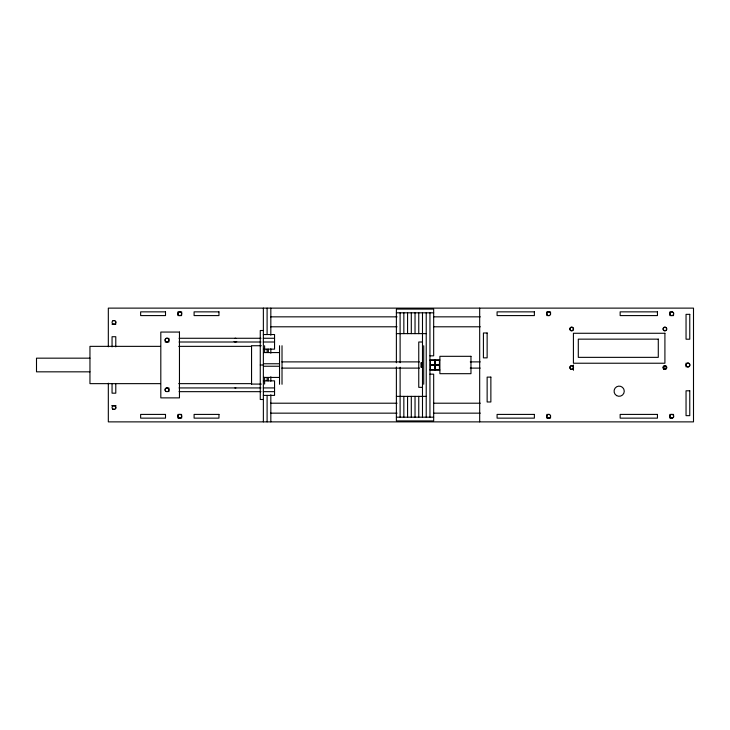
<?xml version="1.0" encoding="UTF-8"?>
<svg xmlns="http://www.w3.org/2000/svg" width="730" height="730" viewBox="0 0 730 730"><rect width="100%" height="100%" fill="white"/><g stroke="black" fill="none" stroke-linecap="round" stroke-linejoin="round"><path stroke-width="1.09" d="M430.399 360.027L430.399 369.973M435.372 360.027L434.469 365.173L435.372 369.973M434.469 360.027L435.372 365.173L434.469 369.973M439.442 369.973L439.442 360.027M178.868 311.856L180.739 311.856M549.608 311.856L546.816 311.856L546.816 314.657M670.815 311.856L672.677 311.856M396.381 312.814L433.675 312.814M181.67 315.588L177.938 315.588L177.938 311.856M546.816 315.588L549.608 315.588M673.608 315.588L669.885 315.588L669.885 311.856M270.52 316.847L397.074 316.847M433.556 316.847L480.303 316.847M112.986 320.561L114.847 320.561M112.055 324.284L115.787 324.284M270.52 326.794L397.074 326.794M433.556 326.794L480.303 326.794M263.366 330.507L260.263 330.507L260.263 399.493L263.366 399.493M396.381 333.628L426.22 333.628M263.366 334.541L274.553 334.541L274.553 349.15L263.366 349.15M166.093 338.273L167.964 338.273M179.042 338.273L260.993 338.273M263.256 338.273L274.553 338.273M165.162 342.005L168.895 342.005L168.895 338.273M179.042 342.005L260.993 342.005M263.256 342.005L274.553 342.005M422.488 342.005L418.755 342.005L418.755 387.338L422.488 387.338M261.349 345.728L251.558 345.728L251.558 384.272M160.518 346.358L89.954 346.358L89.954 383.642L160.518 383.642M178.722 346.358L251.558 346.358M263.658 352.572L279.526 352.572M429.943 355.838L433.675 355.838L433.675 309.082L396.381 309.082L396.381 362.755M89.954 358.165L36.5 358.165L36.5 371.835L89.954 371.835M429.943 360.027L439.889 360.027M430.399 360.2L434.469 360.2M435.372 360.2L439.442 360.2M281.88 361.888L419.431 361.888M470.248 361.888L480.212 361.888M686.976 363.138L688.837 363.138M263.658 363.759L279.526 363.759M430.399 364.827L434.469 364.827M435.372 364.827L439.442 364.827M260.263 365L263.366 365M430.399 365.173L434.469 365.173M435.372 365.173L439.442 365.173M263.658 366.241L279.526 366.241M686.976 366.862L688.837 366.862M281.88 368.112L419.431 368.112M470.248 368.112L480.212 368.112M430.399 369.8L434.469 369.8M435.372 369.8L439.442 369.8M429.943 369.973L439.889 369.973M429.943 374.161L433.675 374.161L433.675 420.918L396.381 420.918L396.381 366.989M263.658 377.428L279.526 377.428M263.366 380.85L274.553 380.85L274.553 395.395L263.366 395.395M178.722 383.642L251.558 383.642M251.558 384.08L261.349 384.08M166.093 387.931L167.964 387.931M179.042 387.931L260.993 387.931M263.256 387.931L274.553 387.931M179.042 391.663L260.993 391.663M263.256 391.663L274.553 391.663M396.381 396.372L426.22 396.372M270.52 403.206L397.074 403.206M433.556 403.206L480.303 403.206M112.055 405.606L115.787 405.606M112.055 405.716L115.787 405.716M112.986 409.439L114.847 409.439M270.52 413.153L397.074 413.153M433.556 413.153L480.303 413.153M181.67 414.412L177.938 414.412L177.938 418.144M546.816 414.412L549.608 414.412M673.608 414.412L669.885 414.412L669.885 418.144M396.381 417.186L433.675 417.186M178.868 418.144L180.739 418.144M549.608 418.144L546.816 418.144L546.816 415.343M670.815 418.144L672.677 418.144M689.768 364.069L689.768 365.931M686.045 363.138L686.045 366.862M673.608 312.787L673.608 314.657M673.608 415.343L673.608 417.213M664.911 365.657L664.911 369.38M573.415 365.064L573.415 370.265M550.539 311.856L550.539 314.657M550.539 415.343L550.539 418.144M479.683 308.124L479.683 421.876M434.916 360.027L434.916 369.973M429.943 312.814L429.943 417.186M426.22 312.814L426.22 417.186M423.728 345.728L423.728 384.272M422.488 312.814L422.488 417.186M418.755 312.814L418.755 333.628M418.755 396.372L418.755 417.186M415.032 312.814L415.032 333.628M415.032 396.372L415.032 417.186M411.3 312.814L411.3 333.628M411.3 396.372L411.3 417.186M407.568 312.814L407.568 333.628M407.568 396.372L407.568 417.186M403.845 312.814L403.845 333.628M403.845 396.372L403.845 417.186M400.113 312.814L400.113 362.755M400.113 367.245L400.113 417.186M282.017 345.728L282.017 384.272M279.526 345.728L279.526 384.272M270.83 308.124L270.83 335.252M270.83 348.776L270.83 353.256M270.83 376.744L270.83 381.224M270.83 394.748L270.83 421.876M268.339 349.15L268.339 352.544M268.339 377.456L268.339 380.85M267.098 308.124L267.098 334.541M267.098 349.15L267.098 352.544M267.098 377.456L267.098 380.85M267.098 395.395L267.098 421.876M264.616 345.728L264.616 352.499M264.616 377.31L264.616 384.08M263.366 308.124L263.366 421.876M181.67 311.856L181.67 314.657M181.67 415.343L181.67 418.144M168.895 387.931L168.895 391.663M165.162 339.204L165.162 341.074M165.162 388.871L165.162 390.732M115.787 321.492L115.787 323.353M115.787 346.878L115.787 336.722L112.055 336.722L112.055 346.878M115.787 384.144L115.787 393.178L112.055 393.178L112.055 384.144M115.787 406.647L115.787 408.508M108.323 346.805L108.323 308.124L693.5 308.124L693.5 421.876L108.323 421.876L108.323 383.195M234.914 387.995A1.861 1.861 0 0 1 235.881 387.995M236.721 341.457A1.861 1.861 0 0 1 234.084 341.457M234.914 338.337A1.861 1.861 0 0 1 235.881 338.337M421.356 366.332L421.246 367.482L421.246 362.518L421.356 366.332M573.543 367.518L573.287 368.449A1.861 1.861 0 0 1 570.477 368.951A1.861 1.861 0 0 1 570.477 366.095A1.861 1.861 0 0 1 573.287 366.588L573.543 367.518M165.509 311.856L140.644 311.856L140.644 315.588L165.509 315.588L165.509 311.856M218.964 311.856L194.098 311.856L194.098 315.588L218.964 315.588L218.964 311.856M534.378 311.856L497.084 311.856L497.084 315.588L534.378 315.588L534.378 311.856M657.447 311.856L620.153 311.856L620.153 315.588L657.447 315.588L657.447 311.856M689.768 314.347L686.045 314.347L686.045 339.204L689.768 339.204L689.768 314.347M179.461 332.059L160.81 332.059L160.81 397.877L179.461 397.877L179.461 332.059M487.138 332.99L483.415 332.99L483.415 357.855L487.138 357.855L487.138 332.99M664.911 333.272L573.415 333.272L573.415 363.23L664.911 363.23L664.911 333.272M658.287 339.149L578.297 339.149L578.297 357.353L658.287 357.353L658.287 339.149M470.969 356.313L439.889 356.313L439.889 373.687L470.969 373.687L470.969 356.313M490.87 377.118L487.138 377.118L487.138 401.984L490.87 401.984L490.87 377.118M689.768 390.796L686.045 390.796L686.045 415.653L689.768 415.653L689.768 390.796M165.509 414.412L140.644 414.412L140.644 418.144L165.509 418.144L165.509 414.412M218.964 414.412L194.098 414.412L194.098 418.144L218.964 418.144L218.964 414.412M534.378 414.412L497.084 414.412L497.084 418.144L534.378 418.144L534.378 414.412M657.447 414.412L620.153 414.412L620.153 418.144L657.447 418.144L657.447 414.412M663.971 369.134A1.861 1.861 0 0 0 666.773 367.518A1.861 1.861 0 0 0 663.971 365.903A1.861 1.861 0 0 0 663.971 369.134M663.971 330.599A1.861 1.861 0 0 0 666.773 328.984A1.861 1.861 0 0 0 663.971 327.368A1.861 1.861 0 0 0 663.971 330.599M570.741 330.599A1.861 1.861 0 0 0 573.543 328.984A1.861 1.861 0 0 0 570.741 327.368A1.861 1.861 0 0 0 570.741 330.599M616.613 395.614A5.101 5.101 0 0 0 624.26 391.198A5.101 5.101 0 0 0 616.613 386.791A5.101 5.101 0 0 0 616.613 395.614M547.746 417.898A1.861 1.861 0 0 0 550.539 416.282A1.861 1.861 0 0 0 547.746 414.667A1.861 1.861 0 0 0 547.746 417.898M670.815 417.898A1.861 1.861 0 0 0 673.608 416.282A1.861 1.861 0 0 0 670.815 414.667A1.861 1.861 0 0 0 670.815 417.898M686.976 366.615A1.861 1.861 0 0 0 689.768 365A1.861 1.861 0 0 0 686.976 363.385A1.861 1.861 0 0 0 686.976 366.615M670.815 315.333A1.861 1.861 0 0 0 673.608 313.718A1.861 1.861 0 0 0 670.815 312.102A1.861 1.861 0 0 0 670.815 315.333M547.354 315.041A1.861 1.861 0 0 0 550.475 314.201A1.861 1.861 0 0 0 548.193 311.92A1.861 1.861 0 0 0 547.354 315.041M570.833 330.435A1.679 1.679 0 0 0 573.351 328.984A1.679 1.679 0 0 0 570.833 327.533A1.679 1.679 0 0 0 570.833 330.435M570.486 368.705A1.679 1.679 0 0 0 573.296 367.957A1.679 1.679 0 0 0 571.243 365.894A1.679 1.679 0 0 0 570.486 368.705M664.072 330.435A1.679 1.679 0 0 0 666.59 328.984A1.679 1.679 0 0 0 664.072 327.533A1.679 1.679 0 0 0 664.072 330.435M664.072 368.969A1.679 1.679 0 0 0 666.59 367.518A1.679 1.679 0 0 0 664.072 366.068A1.679 1.679 0 0 0 664.072 368.969M166.093 341.749A1.861 1.861 0 0 0 168.895 340.134A1.861 1.861 0 0 0 166.093 338.519A1.861 1.861 0 0 0 166.093 341.749M166.093 391.417A1.861 1.861 0 0 0 168.895 389.802A1.861 1.861 0 0 0 166.093 388.187A1.861 1.861 0 0 0 166.093 391.417M178.868 315.333A1.861 1.861 0 0 0 181.67 313.718A1.861 1.861 0 0 0 178.868 312.102A1.861 1.861 0 0 0 178.868 315.333M178.868 417.898A1.861 1.861 0 0 0 181.67 416.282A1.861 1.861 0 0 0 178.868 414.667A1.861 1.861 0 0 0 178.868 417.898M112.986 409.092A1.861 1.861 0 0 0 115.787 407.477A1.861 1.861 0 0 0 112.986 405.862A1.861 1.861 0 0 0 112.986 409.092M112.986 324.038A1.861 1.861 0 0 0 115.787 322.423A1.861 1.861 0 0 0 112.986 320.808A1.861 1.861 0 0 0 112.986 324.038"/></g></svg>
